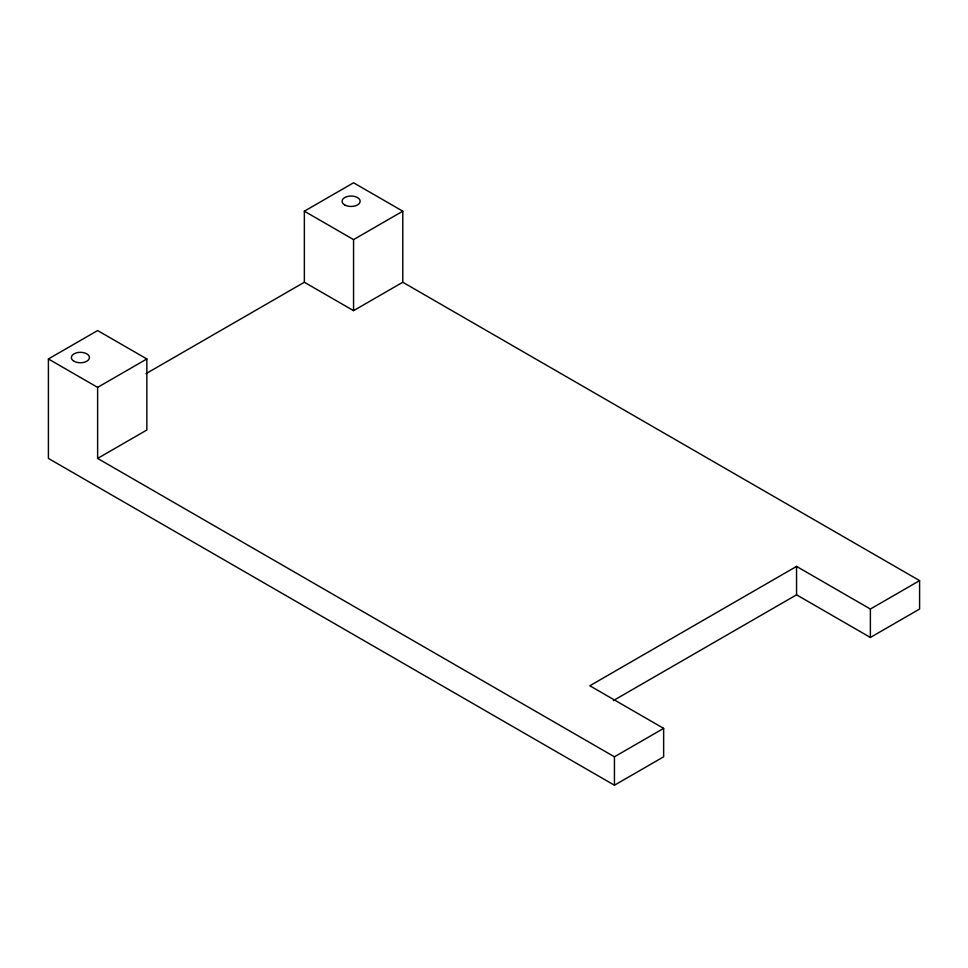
<?xml version="1.0" encoding="UTF-8"?>
<svg xmlns="http://www.w3.org/2000/svg" width="968" height="968" viewBox="0 0 968 968"><rect width="100%" height="100%" fill="white"/><g stroke="black" fill="none" stroke-linecap="round" stroke-linejoin="round"><path stroke-width="1.45" d="M613.373 700.578L796.555 594.824L870.377 637.452L919.6 609.041L919.6 580.619L870.377 609.041L796.555 566.413L589.827 685.767L663.649 728.384L663.649 756.807L614.438 785.217L48.4 458.421L48.4 358.959L97.623 330.548L146.846 358.959L146.846 430.01L97.623 458.421L97.623 387.381L146.846 358.959M146.035 373.636L304.351 282.245L304.351 211.193L353.562 182.783L402.785 211.193L402.785 282.245L919.6 580.619M304.351 211.193L353.562 239.616L402.785 211.193M304.351 282.245L353.562 310.655L402.785 282.245M97.623 458.421L614.438 756.807L663.649 728.384M48.4 358.959L97.623 387.381M870.377 609.041L870.377 637.452M796.555 566.413L796.555 594.824M614.438 756.807L614.438 785.217M353.562 239.616L353.562 310.655M73.992 361.233A9.051 5.227 0 0 0 89.129 358.898A9.051 5.227 0 0 0 78.057 352.497A9.051 5.227 0 0 0 73.992 361.233M344.705 204.938A9.051 5.227 0 0 0 359.842 202.602A9.051 5.227 0 0 0 348.758 196.202A9.051 5.227 0 0 0 344.705 204.938"/></g></svg>
